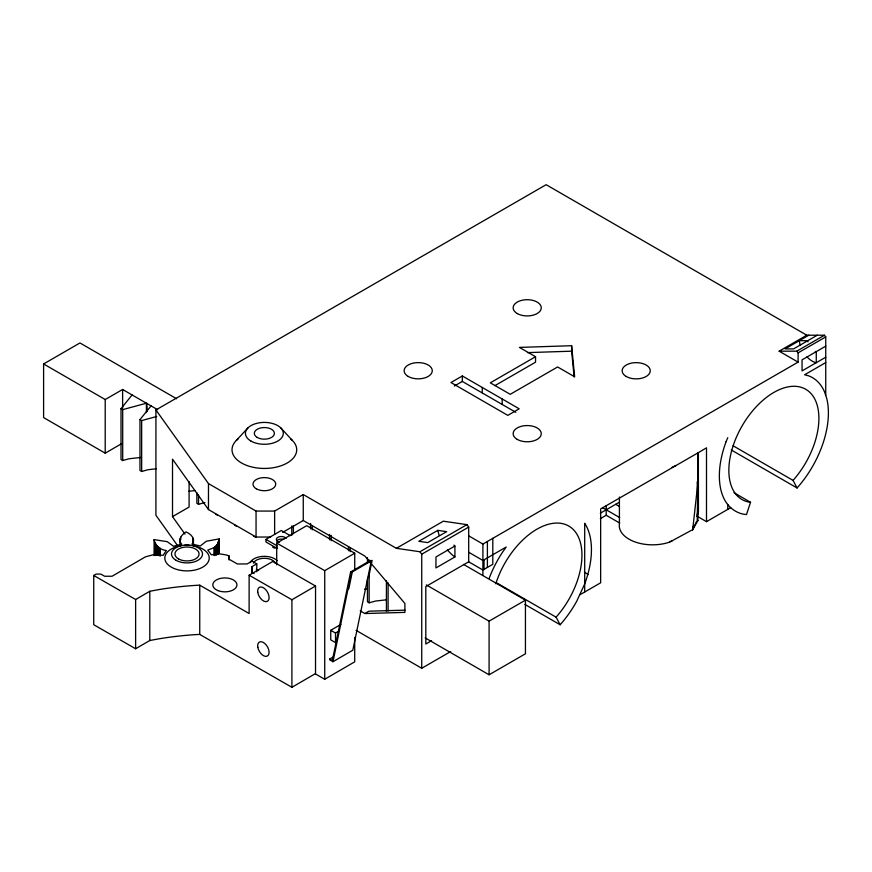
<?xml version="1.0" encoding="UTF-8"?>
<svg xmlns="http://www.w3.org/2000/svg" width="872" height="872" viewBox="0 0 872 872"><rect width="100%" height="100%" fill="white"/><g stroke="black" fill="none" stroke-linecap="round" stroke-linejoin="round"><path stroke-width="1.31" d="M219.286 553.535L219.286 538.896L206.315 541.24L200.32 545.97L192.025 544.084C196.298 538.82 190.423 533.729 185.943 531.898C182.139 534.492 177.256 539.528 181.681 544.204L173.517 546.254L167.206 541.665L154.104 539.605C154.998 545.807 160.372 549.796 166.345 550.559L163.097 555.344L153.864 554.581L145.428 556.859L112.085 576.239L104.596 576.25L100.836 574.092L96.105 574.103L93.74 575.476L93.729 624.723L135.618 648.746L149.788 640.517L159.14 638.794A219.264 126.604 0 0 1 196.909 634.543L199.743 634.424L291.913 687.299L315.522 673.576L315.544 586.028L272.751 561.47L249.13 575.204L249.12 613.507L199.753 585.177L196.919 585.297A219.264 126.604 0 0 0 159.14 589.548L149.799 591.281L135.629 599.511L135.618 648.746M149.788 640.517L149.799 591.281M154.093 555.573L154.104 539.605M155.162 554.494L155.162 542.515M155.543 555.529L155.543 543.55M825.74 395.452L825.751 336.897L824.443 335.219L806.796 335.219L546.145 184.701L155.925 409.96L155.914 515.276L177.092 544.946M155.99 555.115L155.99 544.466M156.502 554.603L156.502 545.283M157.058 555.301L157.058 545.992M157.614 554.581L157.614 546.591M158.148 555.083L158.148 547.093M158.671 555.486L158.671 547.507M159.118 554.472L159.118 547.812M159.511 554.701L159.511 548.041M159.805 554.854L159.805 548.194M160.067 556.292L160.067 548.303M185.017 534.155L172.514 516.627L172.514 459.173L208.473 509.564L256.052 537.032L270.658 537.032M179.937 545.959L180.003 538.907M180.711 539.833L180.711 537.174M193.192 544.913L193.192 538.264M193.475 545.033L193.355 538.754M199.743 634.424L199.753 585.177M208.473 509.564L208.473 483.6L155.925 409.96M214.152 555.595L214.152 547.605L217.259 544.619L219.286 538.896M214.436 555.431L214.436 547.442M214.806 555.192L214.806 547.213M215.242 554.875L215.242 546.886M215.722 554.45L215.733 546.472M216.234 555.268L216.234 545.959M216.746 554.657L216.746 545.338M217.259 553.938L217.259 544.619M217.706 554.439L217.706 543.79M218.098 553.513L218.098 542.864M218.403 553.807L218.414 541.828M229.085 559.933L229.085 555.944L226.11 554.908L219.243 553.807L211.329 554.821L207.765 550.112L214.152 547.605M251.888 573.329L251.899 566.68L256.771 563.846L252.019 561.11L247.136 563.944L237.348 563.966L229.194 559.29L229.085 555.944M256.052 537.032L256.052 511.068L208.473 483.6M256.771 571.825L256.771 563.846M290.354 535.691L281.318 530.503L265.96 539.419L265.96 541.992L277.252 548.477M274.636 534.427L274.636 511.068L303.26 494.544L396.379 548.314L419.955 551.747L466.923 524.639L468.7 527.091L468.689 561.808L425.808 586.562L425.808 644.027L431.596 640.68M276.707 564.827L276.718 543.103L306.704 525.674L354.73 553.219L354.73 569.514M291.913 687.299L291.924 599.751L315.544 586.028M282.648 532.4L303.26 520.508L303.26 494.544M315.348 673.893L324.722 679.266L324.733 570.659L354.73 553.219M329.801 658.97L329.801 659.908L332.984 661.728L352.822 650.207L371.287 560.892L370.469 560.423L350.631 571.956L332.352 660.442L329.801 658.97L333.3 656.943M340.843 624.428L330.75 630.303L330.75 639.874L335.524 642.62L335.524 633.039L338.892 631.088M354.719 637.399L354.708 661.837L324.722 679.266M450.737 651.526L421.732 668.268L421.732 554.211L419.955 551.747M454.912 546.014L435.956 556.957L435.956 567.912L454.912 556.968L454.912 546.014A17.277 9.974 60 0 1 453.952 545.076M454.367 386.024L462.324 381.435L462.334 375.963L450.955 382.525L507.82 415.366L519.2 408.805L462.334 375.963M482.249 392.934L482.249 387.484M487.404 541.468L487.394 567.421M492.811 538.34L492.8 564.304L482.903 570.016L482.892 575.324M502.174 404.445L502.174 398.973M584.698 592.001L584.698 523.276A77.107 44.516 -60 0 1 584.698 583.935L576.664 601.342A77.107 44.516 -60 0 1 560.129 624.755L524.879 604.405M606.204 505.771L606.204 515.265L600.339 518.655M619.414 497.018L619.414 523.832A33.289 19.217 0 0 0 634.838 541.872A33.289 19.217 0 0 0 669.696 542.09L692.684 529.642L697.905 520.617L697.916 452.906L706.505 447.827L706.494 521.663L697.219 516.3M697.131 516.355L698.396 511.929L698.374 452.568M698.374 478.423L698.396 511.929M693.033 526.961L692.684 529.642L696.663 521.151M332.984 661.728L351.449 572.424L372.126 560.402L368.693 577.002L367.853 577.493M352.288 571.934L348.855 588.535L348.015 589.025M693.262 527.048L692.684 529.642L694.068 525.849M697.186 514.971L697.905 510.763M734.017 492.745L750.541 502.283L746.497 514.545C738.213 514.077 730.638 509.161 726.093 502.327A77.107 44.516 -60 0 1 726.114 441.646M693.894 526.023L692.684 529.642L697.905 482.848L697.229 519.941L697.905 520.617M726.104 441.657L727.771 437.646M141.09 457.429L129.121 458.759L122.701 460.525L121.023 459.555L121.023 408.663L132.097 394.951M156.055 468.82L148.077 469.703L141.656 471.469L139.978 470.499L139.978 419.606L151.052 405.894M236.356 440.425L247.964 427.88M121.459 443.772L105.207 453.157L43.6 417.59L43.6 363.962L79.962 342.958L176.613 398.766M43.6 363.962L105.207 399.529L122.614 389.479L157.658 409.709M172.514 516.627L189.104 507.046L189.104 481.66M535.55 356.713L490.304 382.83L510.229 394.318L557.622 366.959L574.648 376.791L571.629 345.715L519.429 347.405L535.55 356.713L535.55 362.185L494.947 385.609M396.379 548.314L443.347 521.194L466.923 524.639M437.788 530.361L418.833 541.305L427.716 542.602L446.671 531.658L437.788 530.361A28.471 16.437 60 0 0 439.248 535.452M421.732 554.211L468.7 527.091M779.143 351.176L796.801 351.176L798.098 352.855L798.098 362.12L779.143 351.176L806.796 335.219M808.791 335.219L785.094 348.898L793.575 348.898L817.271 335.219M796.801 351.176L824.443 335.219M798.098 352.855L825.751 336.897M798.098 362.12L482.914 544.052L468.7 535.844M825.751 346.162L802.055 359.842L802.055 370.894L825.751 357.215M360.212 610.858L364.867 613.539L368.932 611.196L404.968 610.149M468.7 552.259L482.914 560.467L506.196 547.027L502.174 552.728A77.107 44.516 -60 0 0 489.148 578.419M825.751 362.578L804.605 374.775L808.638 375.832A77.107 44.516 -60 0 1 824.574 391.975L826.689 398.264A77.107 44.516 -60 0 1 797.084 487.971M580.033 594.693L600.644 582.801L600.655 508.921L697.916 452.906M619.044 502.381L600.339 513.183M426.31 584.916L489.083 621.158L525.445 600.154L525.445 653.782L489.083 674.786L425.144 637.868M706.494 521.663L730.725 507.668M676.116 465.485L671.952 467.327M669.576 541.73L671.941 541.054M121.023 408.663L122.701 409.633L146.409 403.213L146.409 412.598M139.978 419.606L141.656 420.577L156.72 416.478M196.854 492.615L196.854 503.329L198.533 504.299L204.953 502.534M276.925 547.376L274.353 548.074L272.674 547.104M367.461 579.062L367.461 601.833L369.139 602.803L375.56 601.037L386.198 599.849M188.657 491.296L195.295 490.555M364.583 589.199L367.243 588.905M527.462 352.615L571.629 351.187L574.125 376.857M364.867 613.539L404.902 612.384L404.902 603.468L370.96 563.29M256.052 511.068L274.636 511.068M750.541 502.283L749.746 502.239A63.678 36.766 -60 0 1 741.058 427.76A63.678 36.766 -60 0 1 810.306 392.825A63.678 36.766 -60 0 1 793.04 480.396L797.084 487.982L731.281 449.985M350.631 571.956L351.449 572.424M276.718 543.103L324.733 570.659M265.96 539.419L277.252 545.905M254.079 573.558L251.921 572.326L251.899 566.68M249.13 575.204L291.924 599.751M330.75 630.303L335.524 633.039M93.74 575.476L135.629 599.511M733.112 445.788L793.04 480.396M462.324 381.435L515.788 412.303M615.676 504.321L619.087 506.283M602.672 507.755L619.709 517.587M606.204 515.265L619.709 523.058M468.689 561.808L482.903 570.016L482.914 544.052M496.157 582.561L556.085 617.169L560.129 624.755M463.523 564.402L525.445 600.154M303.26 520.508L364.867 556.074L369.216 561.23M215.809 514.273L217.488 515.243M234.764 525.217L236.443 526.187M253.719 536.16L255.354 537.108M356.038 630.336L421.732 668.268M280.762 427.89L292.371 440.436M146.714 403.387L147.335 411.41M697.175 481.835L698.254 512.692M571.629 345.715L571.629 351.187M727.771 504.408L727.771 509.379M489.083 621.158L489.083 674.786M484.015 559.835L484.015 569.372M388.095 582.943L388.095 611.065M386.416 580.632L386.416 611.436M369.139 559.944L369.139 562.625M369.139 573.34L369.139 602.803M367.461 557.633L367.461 562.985M350.184 547.66L350.184 551.682M348.506 546.69L348.506 550.712M331.229 535.375L331.229 540.727M329.551 534.405L329.551 539.757M312.274 525.772L312.274 529.784M310.585 523.462L310.585 528.813M293.384 525.587L293.384 533.62M291.782 525.99L291.782 535.364M198.533 494.925L198.533 504.299M141.656 420.577L141.656 471.469M122.614 389.479L122.614 408.249M122.701 409.633L122.701 460.525M105.207 399.529L105.207 453.157M495.787 583.782A63.678 36.766 -60 0 1 568.424 525.849A63.678 36.766 -60 0 1 556.085 617.169M454.912 556.968A28.471 16.437 60 0 1 447.401 549.872M806.971 356.877A18.247 10.54 60 0 0 816.268 362.687L816.268 351.634A8.807 5.09 60 0 1 815.353 351.427M800.343 345.497A18.247 10.54 60 0 1 799.319 340.69L807.799 340.69A8.807 5.09 60 0 0 807.952 341.878M258.679 570.539A11.369 6.562 0 0 1 256.324 569.492M253.381 563.159A11.369 6.562 0 0 1 264.358 558.287A11.369 6.562 0 0 1 275.334 563.159M588.044 574.615A212.234 122.527 0 0 1 584.425 571.967M250.111 562.647A14.748 8.513 0 0 1 262.428 556.412A14.748 8.513 0 0 1 277.122 560.598M290.529 438.79A32.34 18.672 0 0 1 286.005 463.653A32.34 18.672 0 0 1 242.721 463.642A32.34 18.672 0 0 1 238.198 438.79M192.69 545.676A22.203 12.818 0 0 1 205.247 565.394A22.203 12.818 0 0 1 168.874 565.459A22.203 12.818 0 0 1 181.202 545.698M184.624 545.327A22.203 12.818 0 0 1 189.257 545.316M279.574 542.112A5.025 2.899 0 0 1 277.917 537.272A5.025 2.899 0 0 1 286.169 538.536M276.598 541.032A5.025 2.899 0 0 1 283.782 539.419M693.087 527.07L692.684 529.642L693.164 527.037M408.249 376.464A14.061 8.121 0 0 0 431.782 372.835A14.061 8.121 0 0 0 414.56 362.883A14.061 8.121 0 0 0 408.249 376.464M256.324 488.8A11.369 6.562 0 0 0 275.334 485.868A11.369 6.562 0 0 0 261.415 477.823A11.369 6.562 0 0 0 256.324 488.8M626.26 376.497A14.061 8.121 0 0 0 649.782 372.856A14.061 8.121 0 0 0 632.56 362.916A14.061 8.121 0 0 0 626.26 376.497M517.26 439.412A14.061 8.121 0 0 0 540.782 435.771A14.061 8.121 0 0 0 523.56 425.83A14.061 8.121 0 0 0 517.26 439.412M517.26 313.549A14.061 8.121 0 0 0 540.782 309.909A14.061 8.121 0 0 0 523.56 299.968A14.061 8.121 0 0 0 517.26 313.549M250.973 441.079A18.944 10.933 0 0 0 282.659 436.185A18.944 10.933 0 0 0 259.464 422.789A18.944 10.933 0 0 0 250.973 441.079M257.251 437.461A10.05 5.81 0 0 0 274.07 434.856A10.05 5.81 0 0 0 261.764 427.749A10.05 5.81 0 0 0 257.251 437.461M257.818 647.297A8.044 4.654 59.8 0 0 267.257 656.093A8.044 4.654 59.8 0 0 265.077 643.754A8.044 4.654 59.8 0 0 257.818 647.297M178.509 558.908A12.066 6.965 0 0 0 198.674 555.747A12.066 6.965 0 0 0 183.85 547.245A12.066 6.965 0 0 0 178.509 558.908M257.763 592.197A8.044 4.654 59.8 0 0 267.028 601.473A8.044 4.654 59.8 0 0 265.382 589.308A8.044 4.654 59.8 0 0 257.763 592.197M218.022 590.617A12.066 6.965 0 0 0 236.901 585.45A12.066 6.965 0 0 0 219.7 578.594A12.066 6.965 0 0 0 218.022 590.617M176.09 560.314A15.5 8.949 0 0 0 201.999 556.26A15.5 8.949 0 0 0 182.957 545.327A15.5 8.949 0 0 0 176.09 560.314"/></g></svg>
